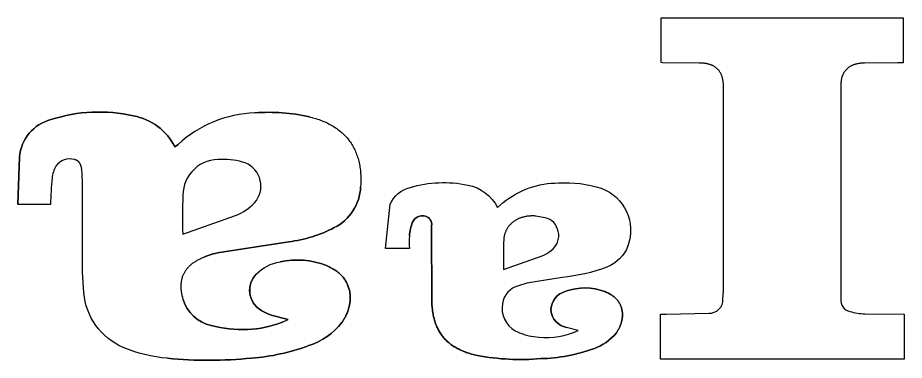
# Model space of a CAD drawing. Header units: millimetres. Extents: x 60913 to 63353, y 9976 to 12528.
# Drawn here: x 62346.7 to 62452.2, y 10271 to 10311.7 of the extents above; entities that cross this region are included whole.
import ezdxf

# ---------------------------------------------------------------- set-up
doc = ezdxf.new("R2010")
doc.units = ezdxf.units.MM
doc.header["$MEASUREMENT"] = 0
doc.layers.add('ENGRAVE', color=1, linetype='Continuous', true_color=0xff0000)

msp = doc.modelspace()

# ---------------------------------------------------------------- linework, layer by layer
at = {"layer": 'ENGRAVE'}
for points in [[(62452.16, 10276.47), (62452.16, 10271.1), (62423.19, 10271.1), (62423.19, 10276.47), (62423.85, 10276.47), (62428.92, 10276.57, 0.437894), (62430.61, 10278.25), (62430.68, 10279.27), (62430.68, 10303.38), (62430.68, 10303.56), (62430.67, 10303.73), (62430.66, 10303.82), (62430.66, 10303.9), (62430.65, 10303.98), (62430.64, 10304.06), (62430.63, 10304.14), (62430.61, 10304.22), (62430.6, 10304.3), (62430.58, 10304.37), (62430.57, 10304.44), (62430.55, 10304.52), (62430.53, 10304.59), (62430.51, 10304.65), (62430.48, 10304.72), (62430.46, 10304.79), (62430.43, 10304.85), (62430.41, 10304.91), (62430.38, 10304.98), (62430.35, 10305.04), (62430.32, 10305.1), (62430.28, 10305.15), (62430.25, 10305.21), (62430.21, 10305.26), (62430.18, 10305.32), (62430.14, 10305.37), (62430.1, 10305.42), (62430.06, 10305.47), (62430.01, 10305.51), (62429.97, 10305.56), (62429.93, 10305.6), (62429.88, 10305.65), (62429.83, 10305.69), (62429.78, 10305.73), (62429.73, 10305.77), (62429.68, 10305.8), (62429.62, 10305.84), (62429.57, 10305.87), (62429.51, 10305.91), (62429.45, 10305.94), (62429.39, 10305.97), (62429.33, 10306), (62429.26, 10306.02), (62429.2, 10306.05), (62429.13, 10306.07), (62429.06, 10306.1), (62429, 10306.12), (62428.93, 10306.14), (62428.85, 10306.16), (62428.78, 10306.18), (62428.7, 10306.19), (62428.63, 10306.21), (62428.55, 10306.22), (62428.47, 10306.23), (62428.39, 10306.25), (62428.31, 10306.25), (62428.14, 10306.27), (62427.96, 10306.28), (62427.78, 10306.28), (62423.43, 10306.3), (62423.26, 10306.34), (62423.26, 10311.66), (62452.05, 10311.66), (62452.05, 10306.29), (62451.36, 10306.29), (62447.43, 10306.28), (62447.26, 10306.27), (62447.1, 10306.26), (62447.02, 10306.26), (62446.95, 10306.25), (62446.87, 10306.24), (62446.8, 10306.23), (62446.72, 10306.22), (62446.65, 10306.2), (62446.58, 10306.19), (62446.51, 10306.17), (62446.44, 10306.15), (62446.37, 10306.14), (62446.31, 10306.12), (62446.24, 10306.1), (62446.18, 10306.07), (62446.11, 10306.05), (62446.05, 10306.03), (62445.99, 10306), (62445.93, 10305.97), (62445.88, 10305.95), (62445.82, 10305.92), (62445.76, 10305.89), (62445.71, 10305.85), (62445.66, 10305.82), (62445.6, 10305.79), (62445.55, 10305.75), (62445.5, 10305.72), (62445.46, 10305.68), (62445.41, 10305.64), (62445.37, 10305.6), (62445.32, 10305.56), (62445.28, 10305.52), (62445.24, 10305.47), (62445.2, 10305.43), (62445.16, 10305.38), (62445.12, 10305.34), (62445.09, 10305.29), (62445.05, 10305.24), (62445.02, 10305.19), (62444.99, 10305.14), (62444.95, 10305.08), (62444.93, 10305.03), (62444.9, 10304.98), (62444.87, 10304.92), (62444.85, 10304.86), (62444.82, 10304.81), (62444.8, 10304.75), (62444.78, 10304.69), (62444.76, 10304.63), (62444.74, 10304.56), (62444.72, 10304.5), (62444.71, 10304.43), (62444.7, 10304.37), (62444.68, 10304.3), (62444.67, 10304.23), (62444.66, 10304.17), (62444.65, 10304.1), (62444.65, 10304.02), (62444.64, 10303.95), (62444.64, 10303.88), (62444.64, 10303.8), (62444.64, 10303.73), (62444.63, 10278.28, 0.387846), (62445.7, 10276.78, 0.065658), (62447.49, 10276.49), (62452.16, 10276.47)], [(62354.45, 10281.46), (62354.44, 10291.8), (62354.4, 10293.28), (62354.38, 10293.45), (62354.38, 10293.53), (62354.37, 10293.61), (62354.36, 10293.69), (62354.35, 10293.76), (62354.33, 10293.83), (62354.32, 10293.9), (62354.3, 10293.96), (62354.29, 10294.03), (62354.27, 10294.09), (62354.26, 10294.11), (62354.25, 10294.14), (62354.24, 10294.17), (62354.23, 10294.2), (62354.22, 10294.22), (62354.2, 10294.25), (62354.19, 10294.28), (62354.18, 10294.3), (62354.17, 10294.32), (62354.15, 10294.35), (62354.14, 10294.37), (62354.12, 10294.39), (62354.11, 10294.41), (62354.1, 10294.44), (62354.08, 10294.46), (62354.06, 10294.48), (62354.05, 10294.5), (62354.03, 10294.52), (62354.01, 10294.53), (62354, 10294.55), (62353.98, 10294.57), (62353.96, 10294.59), (62353.94, 10294.6), (62353.92, 10294.62), (62353.9, 10294.63), (62353.88, 10294.65), (62353.86, 10294.66), (62353.84, 10294.68), (62353.82, 10294.69), (62353.8, 10294.7), (62353.78, 10294.72), (62353.75, 10294.73), (62353.73, 10294.74), (62353.71, 10294.75), (62353.68, 10294.76), (62353.66, 10294.77), (62353.63, 10294.78), (62353.61, 10294.79), (62353.58, 10294.8), (62353.55, 10294.81), (62353.53, 10294.82), (62353.5, 10294.82, 0.319626), (62351.29, 10294.03, 0.095729), (62350.83, 10292.64, 0.013513), (62350.64, 10289.46), (62346.81, 10289.46), (62346.75, 10289.53), (62346.97, 10295.11, -0.318848), (62350.7, 10299.57, -0.133056), (62360.5, 10300.02, -0.238381), (62365.43, 10296.31), (62365.82, 10296.61)], [(62381.43, 10299.9, 0.074932), (62374.96, 10300.36, 0.179094), (62365.82, 10296.61), (62365.43, 10296.31, 0.238427), (62360.5, 10300.02, 0.133092), (62350.7, 10299.57, 0.31884), (62346.97, 10295.11), (62346.75, 10289.53), (62346.81, 10289.46)], [(62374.96, 10300.36, -0.074873), (62381.43, 10299.9), (62381.83, 10299.79), (62382.21, 10299.68), (62382.4, 10299.62), (62382.58, 10299.56), (62382.77, 10299.49), (62382.94, 10299.42), (62383.12, 10299.35), (62383.29, 10299.28), (62383.46, 10299.2), (62383.62, 10299.12), (62383.78, 10299.04), (62383.94, 10298.96), (62384.1, 10298.87), (62384.25, 10298.78), (62384.39, 10298.69), (62384.54, 10298.59), (62384.68, 10298.5), (62384.82, 10298.4), (62384.95, 10298.3), (62385.08, 10298.19), (62385.21, 10298.09), (62385.33, 10297.98), (62385.46, 10297.86), (62385.57, 10297.75), (62385.69, 10297.63), (62385.8, 10297.51), (62385.91, 10297.39), (62386.01, 10297.27), (62386.11, 10297.14), (62386.21, 10297.01), (62386.3, 10296.88), (62386.39, 10296.75), (62386.48, 10296.61), (62386.56, 10296.47), (62386.64, 10296.33), (62386.72, 10296.18), (62386.79, 10296.04), (62386.86, 10295.89), (62386.93, 10295.74), (62386.99, 10295.58), (62387.05, 10295.43), (62387.11, 10295.27), (62387.16, 10295.11), (62387.21, 10294.94), (62387.26, 10294.78), (62387.3, 10294.61), (62387.34, 10294.44), (62387.38, 10294.26), (62387.41, 10294.09), (62387.44, 10293.91), (62387.46, 10293.73), (62387.49, 10293.54), (62387.5, 10293.36), (62387.52, 10293.17), (62387.53, 10292.98), (62387.54, 10292.79), (62387.55, 10292.59), (62387.55, 10292.39), (62387.54, 10291.99), (62387.52, 10291.58, -0.271838), (62384.39, 10286.73, -0.088611), (62378.97, 10285.05), (62370.74, 10283.78, 0.055717), (62368.78, 10283.18)], [(62366.43, 10278.21, 0.276806), (62369.74, 10275.12, 0.160997), (62378.31, 10275.53), (62378.89, 10275.83), (62376.89, 10276.34, -0.064805), (62375.62, 10276.95, -0.477598), (62375.11, 10281.21, -0.162705), (62377.95, 10282.66, -0.150633), (62383.45, 10282.23), (62383.61, 10282.16), (62383.77, 10282.09), (62383.92, 10282.01), (62384.07, 10281.93), (62384.21, 10281.85), (62384.35, 10281.77), (62384.48, 10281.69), (62384.61, 10281.6), (62384.73, 10281.51), (62384.85, 10281.42), (62384.96, 10281.33), (62385.06, 10281.23), (62385.16, 10281.13), (62385.26, 10281.03), (62385.35, 10280.93), (62385.44, 10280.83), (62385.52, 10280.73), (62385.6, 10280.62), (62385.67, 10280.52), (62385.74, 10280.41), (62385.8, 10280.3), (62385.86, 10280.19), (62385.92, 10280.07), (62385.97, 10279.96), (62386.02, 10279.85), (62386.06, 10279.73), (62386.1, 10279.62), (62386.13, 10279.5), (62386.16, 10279.38), (62386.19, 10279.27), (62386.22, 10279.15), (62386.24, 10279.03), (62386.25, 10278.91), (62386.26, 10278.79), (62386.27, 10278.67), (62386.28, 10278.55), (62386.28, 10278.43), (62386.28, 10278.32), (62386.27, 10278.2), (62386.27, 10278.08), (62386.26, 10277.96), (62386.24, 10277.84), (62386.23, 10277.72), (62386.21, 10277.6), (62386.18, 10277.49), (62386.16, 10277.37), (62386.13, 10277.25), (62386.1, 10277.14), (62386.07, 10277.02), (62386.03, 10276.91), (62385.99, 10276.8), (62385.95, 10276.69), (62385.91, 10276.58), (62385.86, 10276.47), (62385.81, 10276.36), (62385.76, 10276.26), (62385.71, 10276.15), (62385.66, 10276.05), (62385.6, 10275.95), (62385.54, 10275.85), (62385.48, 10275.75), (62385.42, 10275.65), (62385.36, 10275.56), (62385.29, 10275.47, -0.146425), (62381.37, 10272.72, -0.069834), (62374.54, 10271.23, -0.049587), (62364.57, 10271.22, -0.081784), (62359.27, 10272.51, -0.275828), (62354.61, 10279.01), (62354.45, 10281.46), (62354.44, 10291.8), (62354.4, 10293.28), (62354.38, 10293.45), (62354.38, 10293.53), (62354.37, 10293.61), (62354.36, 10293.69), (62354.35, 10293.76), (62354.33, 10293.83), (62354.32, 10293.9), (62354.3, 10293.96), (62354.29, 10294.03), (62354.27, 10294.09), (62354.26, 10294.11), (62354.25, 10294.14), (62354.24, 10294.17), (62354.23, 10294.2), (62354.22, 10294.22), (62354.2, 10294.25), (62354.19, 10294.28), (62354.18, 10294.3), (62354.17, 10294.32), (62354.15, 10294.35), (62354.14, 10294.37), (62354.12, 10294.39), (62354.11, 10294.41), (62354.1, 10294.44), (62354.08, 10294.46), (62354.06, 10294.48), (62354.05, 10294.5), (62354.03, 10294.52), (62354.01, 10294.53), (62354, 10294.55), (62353.98, 10294.57), (62353.96, 10294.59), (62353.94, 10294.6), (62353.92, 10294.62), (62353.9, 10294.63), (62353.88, 10294.65), (62353.86, 10294.66), (62353.84, 10294.68), (62353.82, 10294.69), (62353.8, 10294.7), (62353.78, 10294.72), (62353.75, 10294.73), (62353.73, 10294.74), (62353.71, 10294.75), (62353.68, 10294.76), (62353.66, 10294.77), (62353.63, 10294.78), (62353.61, 10294.79), (62353.58, 10294.8), (62353.55, 10294.81), (62353.53, 10294.82), (62353.5, 10294.82, 0.319768), (62351.29, 10294.03, 0.095603), (62350.83, 10292.64)], [(62366.39, 10290.57, 0.017185), (62366.37, 10285.95), (62368.3, 10286.64), (62372.66, 10288.16, 0.101965), (62374.9, 10289.67, 0.52245), (62373.81, 10294.41, 0.094076), (62370.97, 10294.83, 0.433868), (62366.39, 10290.57)], [(62407.27, 10280.13), (62406.3, 10279.82, 0.308675), (62404.39, 10277.7, 0.320807), (62405.9, 10274.49, 0.089778), (62408.1, 10273.8, 0.128012), (62412.82, 10274.27), (62413.37, 10274.53), (62412.02, 10274.88, -0.340118), (62410.14, 10276.91, -0.33358), (62411.92, 10279.17, -0.183897), (62416.56, 10279.13), (62416.67, 10279.08), (62416.79, 10279.04), (62416.9, 10278.98), (62417.01, 10278.93), (62417.11, 10278.88), (62417.21, 10278.82), (62417.3, 10278.76), (62417.4, 10278.7), (62417.48, 10278.64), (62417.57, 10278.58), (62417.65, 10278.51), (62417.73, 10278.45), (62417.8, 10278.38), (62417.87, 10278.31), (62417.94, 10278.24), (62418.01, 10278.17), (62418.07, 10278.1), (62418.12, 10278.02), (62418.18, 10277.95), (62418.23, 10277.87), (62418.28, 10277.79), (62418.32, 10277.72), (62418.37, 10277.64), (62418.41, 10277.56), (62418.44, 10277.48), (62418.48, 10277.39), (62418.51, 10277.31), (62418.53, 10277.23), (62418.56, 10277.15), (62418.58, 10277.06), (62418.6, 10276.98), (62418.62, 10276.89), (62418.63, 10276.81), (62418.64, 10276.72), (62418.65, 10276.64), (62418.66, 10276.55), (62418.66, 10276.46), (62418.66, 10276.38), (62418.66, 10276.29), (62418.65, 10276.21), (62418.65, 10276.12), (62418.64, 10276.03), (62418.63, 10275.95), (62418.62, 10275.86), (62418.6, 10275.77), (62418.58, 10275.69), (62418.56, 10275.6), (62418.54, 10275.52), (62418.52, 10275.43), (62418.49, 10275.35), (62418.46, 10275.26), (62418.43, 10275.18), (62418.4, 10275.1), (62418.37, 10275.02), (62418.33, 10274.94), (62418.29, 10274.86), (62418.25, 10274.78), (62418.21, 10274.7), (62418.17, 10274.62), (62418.12, 10274.54), (62418.08, 10274.47), (62418.03, 10274.39), (62417.98, 10274.32), (62417.93, 10274.25, -0.145891), (62415.2, 10272.35, -0.080641), (62408.95, 10271.17, -0.067735), (62401.4, 10271.55), (62401.05, 10271.63), (62400.72, 10271.72), (62400.4, 10271.82), (62400.09, 10271.92), (62399.94, 10271.98), (62399.79, 10272.03), (62399.65, 10272.09), (62399.51, 10272.15), (62399.37, 10272.21), (62399.23, 10272.28), (62399.1, 10272.35), (62398.97, 10272.41), (62398.85, 10272.49), (62398.72, 10272.56), (62398.6, 10272.63), (62398.48, 10272.71), (62398.37, 10272.79), (62398.25, 10272.87), (62398.15, 10272.95), (62398.04, 10273.04), (62397.93, 10273.13), (62397.83, 10273.22), (62397.74, 10273.31), (62397.64, 10273.4), (62397.55, 10273.5), (62397.46, 10273.6), (62397.37, 10273.7), (62397.29, 10273.8), (62397.2, 10273.9), (62397.12, 10274.01), (62397.05, 10274.12), (62396.97, 10274.23), (62396.9, 10274.35), (62396.83, 10274.46), (62396.77, 10274.58), (62396.71, 10274.7), (62396.65, 10274.83), (62396.59, 10274.95), (62396.53, 10275.08), (62396.48, 10275.21), (62396.43, 10275.34), (62396.38, 10275.48), (62396.34, 10275.61), (62396.3, 10275.75), (62396.26, 10275.9), (62396.22, 10276.04), (62396.19, 10276.19), (62396.15, 10276.34), (62396.13, 10276.49), (62396.1, 10276.64), (62396.07, 10276.8), (62396.05, 10276.96), (62396.02, 10277.29), (62395.99, 10277.62), (62395.97, 10277.97), (62395.97, 10278.32), (62395.96, 10286.38), (62395.96, 10286.95, 0.381625), (62395.22, 10288.09, 0.355719), (62393.68, 10287.4, 0.058548), (62393.33, 10285.74, 0.028679), (62393.32, 10284.26), (62390.49, 10284.26), (62391.03, 10289.52, -0.227738), (62393.42, 10291.5, -0.124576), (62400.25, 10291.79, -0.239261), (62403.81, 10289.12), (62404.48, 10289.7, -0.175102), (62411.07, 10292.04)], [(62400.25, 10291.79, -0.239272), (62403.81, 10289.12), (62404.48, 10289.7, -0.175116), (62411.07, 10292.04, -0.094188), (62416.13, 10291.41, -0.413734), (62419.31, 10284.56, -0.211064), (62416.8, 10282.05, -0.069853), (62411.49, 10280.82)], [(62378.31, 10275.53, -0.160993), (62369.74, 10275.12, -0.276724), (62366.43, 10278.21), (62366.37, 10278.43), (62366.32, 10278.64), (62366.3, 10278.75), (62366.27, 10278.85), (62366.26, 10278.96), (62366.24, 10279.06), (62366.23, 10279.16), (62366.21, 10279.26), (62366.2, 10279.36), (62366.2, 10279.46), (62366.19, 10279.56), (62366.19, 10279.66), (62366.18, 10279.75), (62366.19, 10279.85), (62366.19, 10279.94), (62366.19, 10280.03), (62366.2, 10280.13), (62366.21, 10280.22), (62366.22, 10280.31), (62366.24, 10280.4), (62366.25, 10280.48), (62366.27, 10280.57), (62366.29, 10280.66), (62366.31, 10280.74), (62366.34, 10280.83), (62366.36, 10280.91), (62366.39, 10280.99), (62366.42, 10281.07), (62366.46, 10281.15), (62366.49, 10281.23), (62366.53, 10281.31), (62366.57, 10281.38), (62366.61, 10281.46), (62366.66, 10281.53), (62366.7, 10281.61), (62366.75, 10281.68), (62366.8, 10281.75), (62366.86, 10281.82), (62366.91, 10281.89), (62366.97, 10281.96), (62367.03, 10282.02), (62367.09, 10282.09), (62367.15, 10282.15), (62367.22, 10282.22), (62367.29, 10282.28), (62367.36, 10282.34), (62367.43, 10282.4), (62367.51, 10282.46), (62367.58, 10282.52), (62367.66, 10282.58), (62367.74, 10282.63), (62367.83, 10282.69), (62367.91, 10282.74), (62368, 10282.8), (62368.09, 10282.85), (62368.18, 10282.9), (62368.28, 10282.95), (62368.37, 10283), (62368.47, 10283.04), (62368.57, 10283.09), (62368.78, 10283.18, -0.055546), (62370.74, 10283.78), (62378.97, 10285.05, 0.088569), (62384.39, 10286.73, 0.271857), (62387.52, 10291.58)], [(62393.33, 10285.74, -0.058504), (62393.68, 10287.4, -0.355753), (62395.22, 10288.09, -0.381908), (62395.96, 10286.95), (62395.96, 10286.38), (62395.97, 10278.32), (62395.97, 10277.97), (62395.99, 10277.62), (62396.02, 10277.29), (62396.05, 10276.96), (62396.07, 10276.8), (62396.1, 10276.64), (62396.13, 10276.49), (62396.15, 10276.34), (62396.19, 10276.19), (62396.22, 10276.04), (62396.26, 10275.9), (62396.3, 10275.75), (62396.34, 10275.61), (62396.38, 10275.48), (62396.43, 10275.34), (62396.48, 10275.21), (62396.53, 10275.08), (62396.59, 10274.95), (62396.65, 10274.83), (62396.71, 10274.7), (62396.77, 10274.58), (62396.83, 10274.46), (62396.9, 10274.35), (62396.97, 10274.23), (62397.05, 10274.12), (62397.12, 10274.01), (62397.2, 10273.9), (62397.29, 10273.8), (62397.37, 10273.7), (62397.46, 10273.6), (62397.55, 10273.5), (62397.64, 10273.4), (62397.74, 10273.31), (62397.83, 10273.22), (62397.93, 10273.13), (62398.04, 10273.04), (62398.15, 10272.95), (62398.25, 10272.87), (62398.37, 10272.79), (62398.48, 10272.71), (62398.6, 10272.63), (62398.72, 10272.56), (62398.85, 10272.49), (62398.97, 10272.41), (62399.1, 10272.35), (62399.23, 10272.28), (62399.37, 10272.21), (62399.51, 10272.15), (62399.65, 10272.09), (62399.79, 10272.03), (62399.94, 10271.98), (62400.09, 10271.92), (62400.4, 10271.82), (62400.72, 10271.72), (62401.05, 10271.63), (62401.4, 10271.55, 0.067733), (62408.95, 10271.17, 0.080576), (62415.2, 10272.35, 0.145671), (62417.93, 10274.25), (62417.98, 10274.32), (62418.03, 10274.39), (62418.08, 10274.47), (62418.12, 10274.54), (62418.17, 10274.62), (62418.21, 10274.7), (62418.25, 10274.78), (62418.29, 10274.86), (62418.33, 10274.94), (62418.37, 10275.02), (62418.4, 10275.1), (62418.43, 10275.18), (62418.46, 10275.26), (62418.49, 10275.35), (62418.52, 10275.43), (62418.54, 10275.52), (62418.56, 10275.6), (62418.58, 10275.69), (62418.6, 10275.77), (62418.62, 10275.86), (62418.63, 10275.95), (62418.64, 10276.03), (62418.65, 10276.12), (62418.66, 10276.21), (62418.66, 10276.29), (62418.66, 10276.38), (62418.66, 10276.46), (62418.66, 10276.55), (62418.65, 10276.64), (62418.64, 10276.72), (62418.63, 10276.81), (62418.62, 10276.89), (62418.6, 10276.98), (62418.58, 10277.06), (62418.56, 10277.15), (62418.53, 10277.23), (62418.51, 10277.31), (62418.48, 10277.4), (62418.44, 10277.48), (62418.41, 10277.56), (62418.37, 10277.64), (62418.32, 10277.72), (62418.28, 10277.79), (62418.23, 10277.87), (62418.18, 10277.95), (62418.12, 10278.02), (62418.07, 10278.1), (62418.01, 10278.17), (62417.94, 10278.24), (62417.87, 10278.31), (62417.8, 10278.38), (62417.73, 10278.45), (62417.65, 10278.51), (62417.57, 10278.58), (62417.48, 10278.64), (62417.4, 10278.7), (62417.3, 10278.76), (62417.21, 10278.82), (62417.11, 10278.88), (62417.01, 10278.93), (62416.9, 10278.98), (62416.79, 10279.04), (62416.67, 10279.08), (62416.56, 10279.13, 0.183821), (62411.92, 10279.17, 0.333515), (62410.14, 10276.91, 0.339915), (62412.02, 10274.88)], [(62404.54, 10285.33, 0.02135), (62404.52, 10281.77), (62409.09, 10283.37, 0.070875), (62410.16, 10284.01, 0.309563), (62411.02, 10286.27, 0.306368), (62409.45, 10287.91), (62408.33, 10288.11), (62408.24, 10288.12), (62408.14, 10288.12), (62408.05, 10288.12), (62407.95, 10288.12), (62407.86, 10288.12), (62407.77, 10288.12), (62407.67, 10288.11), (62407.58, 10288.11), (62407.49, 10288.1), (62407.4, 10288.09), (62407.32, 10288.08), (62407.23, 10288.06), (62407.14, 10288.05), (62407.06, 10288.03), (62406.97, 10288.01), (62406.89, 10287.99), (62406.81, 10287.97), (62406.73, 10287.95), (62406.65, 10287.92), (62406.57, 10287.9), (62406.49, 10287.87), (62406.41, 10287.84), (62406.34, 10287.81), (62406.26, 10287.77), (62406.19, 10287.74), (62406.12, 10287.7), (62406.05, 10287.67), (62405.98, 10287.63), (62405.91, 10287.59), (62405.85, 10287.55), (62405.78, 10287.5), (62405.72, 10287.46), (62405.66, 10287.41), (62405.6, 10287.36), (62405.54, 10287.32), (62405.48, 10287.26), (62405.42, 10287.21), (62405.37, 10287.16), (62405.31, 10287.11), (62405.26, 10287.05), (62405.21, 10286.99), (62405.16, 10286.93), (62405.12, 10286.87), (62405.07, 10286.81), (62405.03, 10286.75), (62404.99, 10286.69), (62404.94, 10286.62), (62404.91, 10286.55), (62404.87, 10286.49), (62404.83, 10286.42), (62404.8, 10286.35), (62404.77, 10286.28), (62404.74, 10286.2), (62404.71, 10286.13), (62404.68, 10286.06), (62404.66, 10285.98), (62404.64, 10285.9), (62404.62, 10285.82), (62404.6, 10285.75), (62404.58, 10285.67), (62404.57, 10285.58), (62404.56, 10285.5), (62404.54, 10285.42), (62404.54, 10285.33)], [(62419.31, 10284.56, -0.211135), (62416.8, 10282.05, -0.069901), (62411.49, 10280.82), (62407.27, 10280.13), (62406.3, 10279.82, 0.308637), (62404.39, 10277.7, 0.320782), (62405.9, 10274.49, 0.089589), (62408.1, 10273.8, 0.128149), (62412.82, 10274.27)], [(62364.57, 10271.22, 0.049585), (62374.54, 10271.23, 0.069828), (62381.37, 10272.72, 0.146398), (62385.29, 10275.47), (62385.36, 10275.56), (62385.42, 10275.65), (62385.48, 10275.75), (62385.54, 10275.85), (62385.6, 10275.95), (62385.66, 10276.05), (62385.71, 10276.15), (62385.76, 10276.26), (62385.81, 10276.36), (62385.86, 10276.47), (62385.91, 10276.58), (62385.95, 10276.69), (62385.99, 10276.8), (62386.03, 10276.91), (62386.07, 10277.02), (62386.1, 10277.14), (62386.13, 10277.25), (62386.16, 10277.37), (62386.18, 10277.49), (62386.21, 10277.6), (62386.23, 10277.72), (62386.24, 10277.84), (62386.26, 10277.96), (62386.27, 10278.08), (62386.27, 10278.2), (62386.28, 10278.32), (62386.28, 10278.44), (62386.28, 10278.55), (62386.27, 10278.67), (62386.26, 10278.79), (62386.25, 10278.91), (62386.24, 10279.03), (62386.22, 10279.15), (62386.19, 10279.27), (62386.16, 10279.39), (62386.13, 10279.5), (62386.1, 10279.62), (62386.06, 10279.73), (62386.02, 10279.85), (62385.97, 10279.96), (62385.92, 10280.08), (62385.86, 10280.19), (62385.8, 10280.3), (62385.74, 10280.41), (62385.67, 10280.52), (62385.6, 10280.62), (62385.52, 10280.73), (62385.44, 10280.83), (62385.35, 10280.93), (62385.26, 10281.03), (62385.16, 10281.13), (62385.06, 10281.23), (62384.96, 10281.33), (62384.85, 10281.42), (62384.73, 10281.51), (62384.61, 10281.6), (62384.48, 10281.69), (62384.35, 10281.77), (62384.21, 10281.85), (62384.07, 10281.93), (62383.92, 10282.01), (62383.77, 10282.09), (62383.61, 10282.16), (62383.45, 10282.23, 0.15068), (62377.95, 10282.66)], [(62375.11, 10281.2, 0.477568), (62375.62, 10276.95, 0.06446), (62376.89, 10276.34), (62378.89, 10275.83)]]:
    msp.add_lwpolyline(points, format="xyb", dxfattribs=at)

doc.saveas('drawing.dxf')
